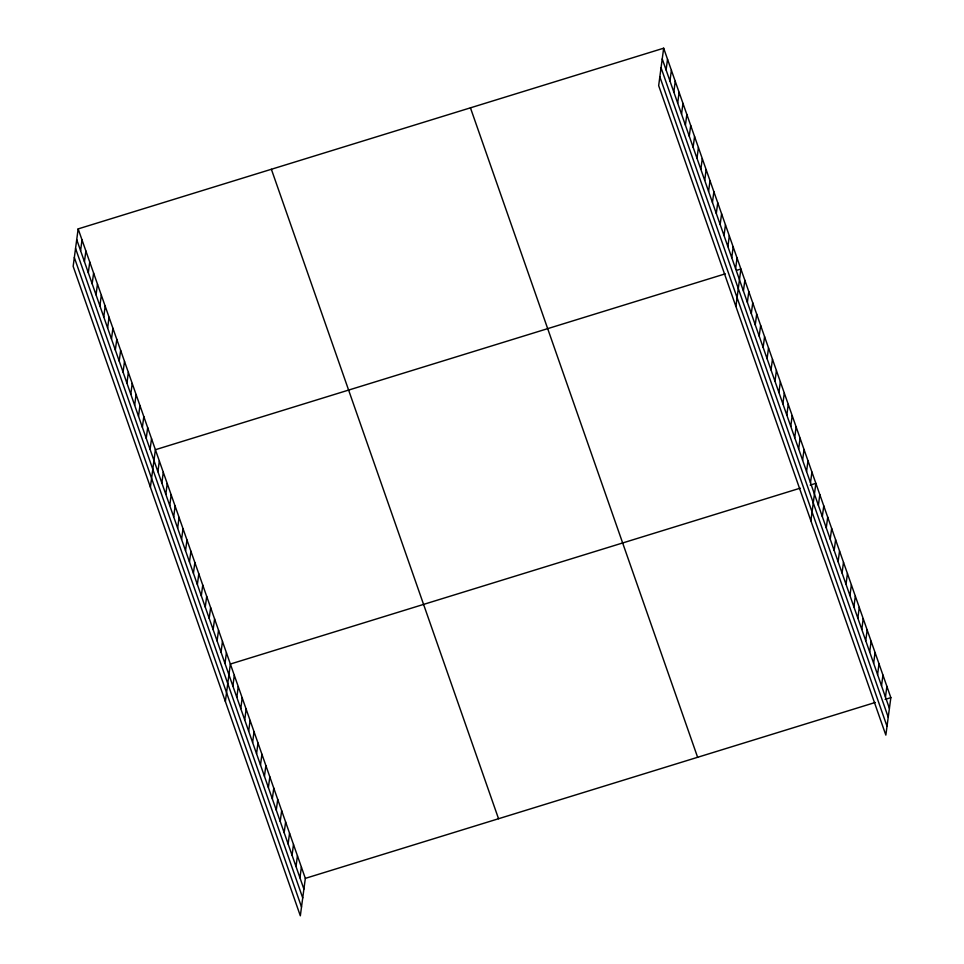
<?xml version="1.0" encoding="UTF-8"?>
<svg xmlns="http://www.w3.org/2000/svg" width="964" height="964" viewBox="0 0 964 964"><rect width="100%" height="100%" fill="white"/><g stroke="black" fill="none" stroke-linecap="round" stroke-linejoin="round"><path stroke-width="1.45" d="M78.156 228.902L73.156 266.341L300.334 915.8L305.335 878.361L78.156 228.902L663.666 48.2L890.844 697.659L885.844 735.098L658.665 85.639L663.666 48.2M80.59 250.664L82.012 239.952M84.446 261.702L85.88 250.989M88.314 272.74L89.736 262.027M92.17 283.79L93.604 273.065M96.039 294.827L97.46 284.115M99.895 305.865L101.328 295.153M103.763 316.903L105.184 306.19M107.619 327.953L109.053 317.228M111.487 338.991L112.909 328.278M115.343 350.028L116.777 339.316M119.211 361.066L120.633 350.354M123.067 372.116L124.501 361.392M126.935 383.154L128.357 372.441M130.791 394.192L132.225 383.479M134.659 405.229L136.081 394.517M138.515 416.279L139.949 405.555M142.383 427.317L143.805 416.605M146.239 438.355L147.673 427.642M150.107 449.393L151.529 438.68M150.396 487.157L155.397 449.718L725.277 273.836M157.915 471.721L159.337 460.997M161.856 483L163.29 472.288M165.808 494.279L167.23 483.567M169.748 505.558L171.182 494.845M173.689 516.837L175.123 506.124M177.641 528.115L179.075 517.403M181.581 539.394L183.015 528.682M185.534 550.685L186.956 539.961M189.474 561.964L190.908 551.239M193.427 573.243L194.849 562.518M197.367 584.521L198.801 573.809M201.319 595.8L202.741 585.088M205.26 607.079L206.694 596.367M209.2 618.358L210.634 607.645M213.152 629.637L214.586 618.924M217.093 640.915L218.527 630.203M221.045 652.206L222.467 641.482M224.986 663.485L226.42 652.761M225.371 701.479L230.36 664.039L800.241 488.158M232.878 686.043L234.312 675.318M236.831 697.321L238.253 686.609M240.771 708.6L242.205 697.888M244.711 719.879L246.145 709.167M248.664 731.158L250.098 720.445M252.604 742.437L254.038 731.724M256.557 753.728L257.978 743.003M260.497 765.006L261.931 754.282M264.449 776.285L265.871 765.561M268.39 787.564L269.824 776.839M272.342 798.843L273.764 788.13M276.282 810.121L277.716 799.409M280.223 821.4L281.657 810.688M284.175 832.679L285.609 821.967M288.115 843.958L289.549 833.245M292.068 855.249L293.49 844.524M296.008 866.528L297.442 855.803M299.961 877.806L301.383 867.082M666.1 69.962L667.522 59.238M669.956 81L671.39 70.288M673.824 92.038L675.246 81.325M677.68 103.076L679.114 92.363M681.548 114.126L682.97 103.401M685.404 125.163L686.838 114.451M689.272 136.201L690.694 125.489M693.128 147.239L694.562 136.526M696.996 158.289L698.418 147.564M700.852 169.327L702.286 158.614M704.72 180.364L706.142 169.652M708.576 191.402L710.01 180.69M712.444 202.452L713.866 191.728M716.3 213.49L717.734 202.777M720.168 224.528L721.59 213.815M724.024 235.565L725.458 224.853M727.892 246.615L729.314 235.891M731.748 257.653L733.182 246.941M735.616 268.691L737.038 257.978M735.906 306.456L740.906 269.016L736.641 270.33M743.413 291.02L744.847 280.295M747.365 302.298L748.799 291.574M751.305 313.577L752.739 302.853M755.258 324.856L756.68 314.131M759.198 336.135L760.632 325.422M763.151 347.414L764.572 336.701M767.091 358.692L768.525 347.98M771.043 369.971L772.465 359.259M774.984 381.25L776.418 370.538M778.924 392.541L780.358 381.816M782.876 403.82L784.31 393.095M786.817 415.098L788.251 404.374M790.769 426.377L792.191 415.653M794.71 437.656L796.144 426.944M798.662 448.935L800.084 438.222M802.602 460.214L804.036 449.501M806.555 471.492L807.977 460.78M810.495 482.771L811.929 472.059M810.881 520.777L815.869 483.338L810.194 485.097M818.388 505.341L819.822 494.616M822.328 516.62L823.762 505.895M826.281 527.898L827.702 517.174M830.221 539.177L831.655 528.465M834.173 550.456L835.595 539.744M838.114 561.735L839.548 551.022M842.066 573.014L843.488 562.301M846.006 584.292L847.44 573.58M849.947 595.571L851.381 584.859M853.899 606.862L855.333 596.138M857.84 618.141L859.273 607.416M861.792 629.42L863.214 618.695M865.732 640.699L867.166 629.974M869.685 651.977L871.107 641.265M873.625 663.256L875.059 652.544M877.577 674.535L878.999 663.822M881.518 685.814L882.952 675.101M885.458 697.093L886.892 686.38M305.335 878.361L875.216 702.479M885.157 699.418L890.844 697.659M662.232 58.912L889.411 708.383M661.051 67.733L888.23 717.192M659.846 76.819L887.025 726.278M470.444 107.835L697.623 757.294M271.378 169.278L498.545 818.737M76.722 239.626L303.901 889.085M75.554 248.435L302.72 897.906M74.336 257.521L301.515 906.979"/></g></svg>
